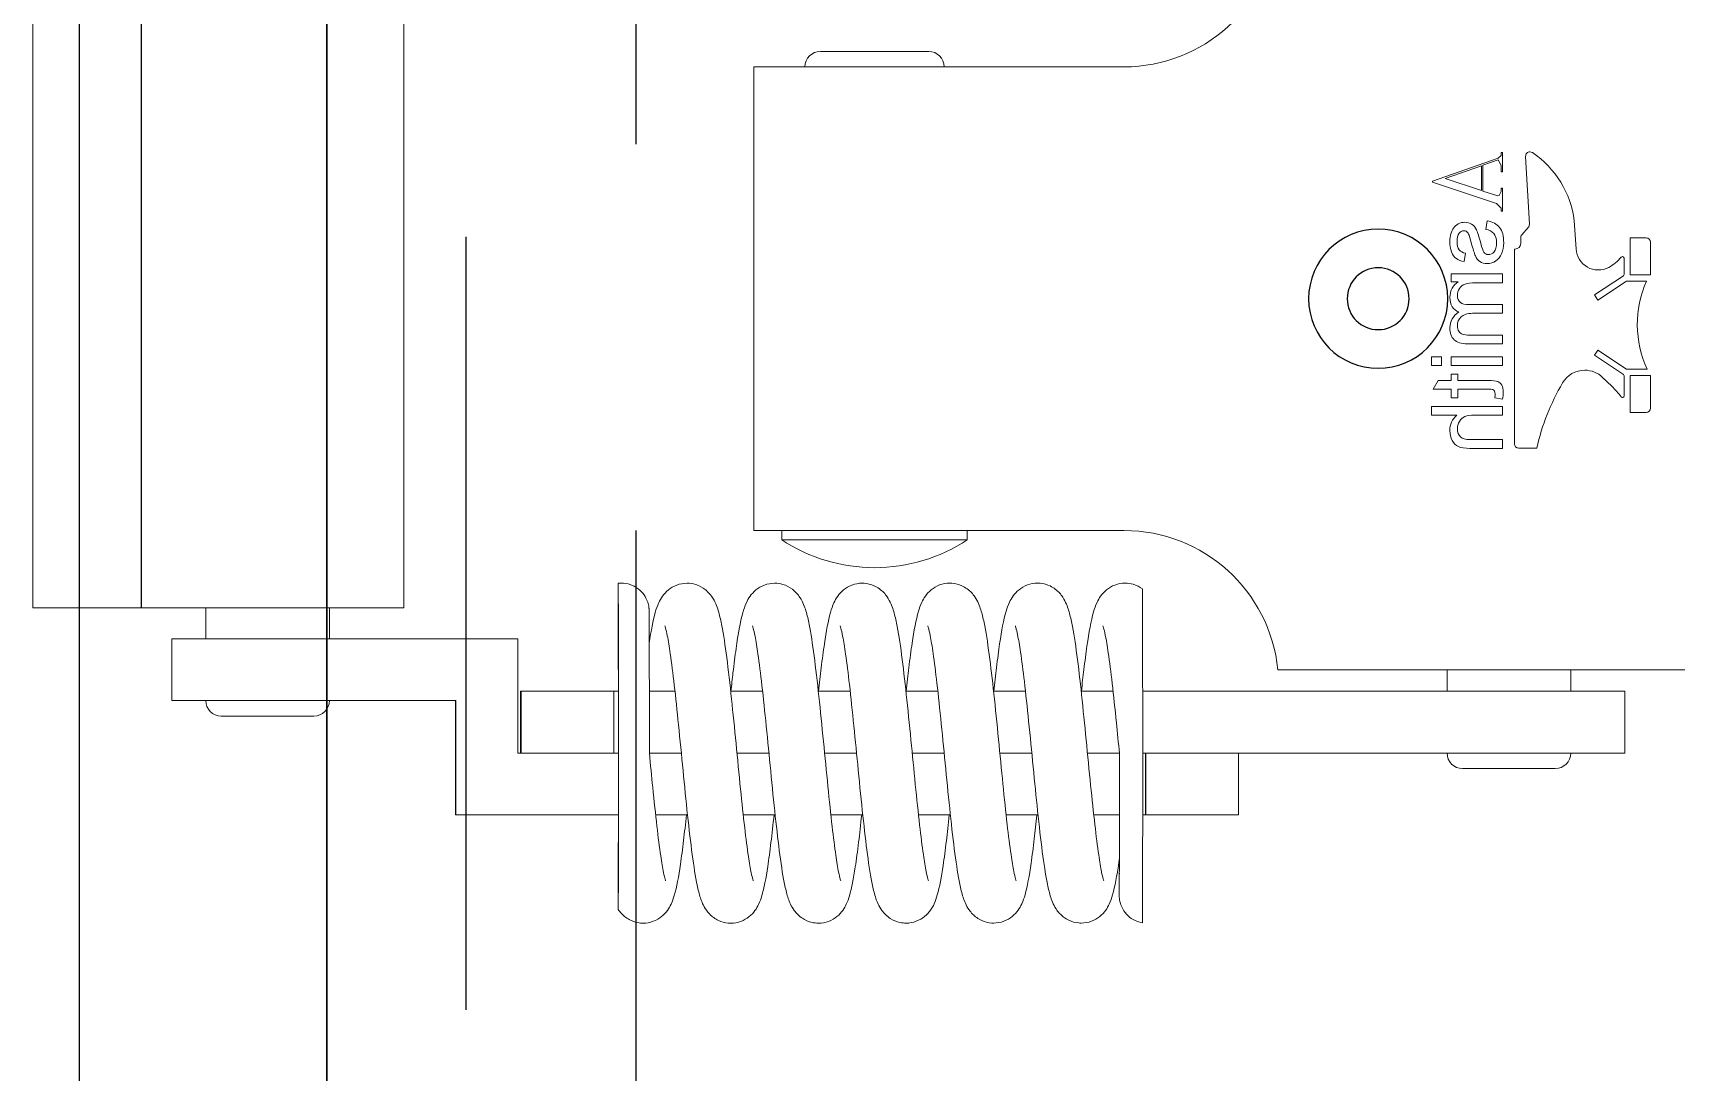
# Model space of a CAD drawing. Extents: x -3080 to 28500, y -1326 to 31609.
# Drawn here: x 2522.59 to 2527.9, y 26454.78 to 26458.15 of the extents above; entities that cross this region are included whole.
import ezdxf

# ---------------------------------------------------------------- set-up
doc = ezdxf.new("R2010")
doc.units = 0
doc.header["$LTSCALE"] = 100
doc.linetypes.add('188K-SM-07-F10-MECH-CR PIPE-Y2257103$0$AP8P1-SM-08-F50-001-A(G)-CDS - 複製$0$HIDDEN', pattern=[0.375, 0.25, -0.125])
for name, color, linetype in [('0-xref', 8, 'Continuous'), ('188K-SM-07-F10-MECH-CR PIPE-Y2257103$0$AP6B-SM-08-FNN-340-A(13)_Ver1$0$18P2-SM-08-FNN-320-A(5)-20190426-JEN$0$18P2-SM-08-FNN-320-A(5)-20190318-JEN$0$SM-08-FNN-300-A(5)-JEN$0$15P6-SM-08-FNN-320-A(10)-UIS-TCM$0$15P6-SM-08-FNN-00-(@10)170308-MIC$0$0-CDS', 140, 'Continuous'), ('188K-SM-07-F10-MECH-CR PIPE-Y2257103$0$AP8P1-SM-08-F50-001-A(G)-CDS - 複製$0$1', 7, 'Continuous'), ('188K-SM-07-F10-MECH-CR PIPE-Y2257103$0$AP8P1-SM-08-F50-001-A(G)-CDS - 複製$0$O-ring', 3, '188K-SM-07-F10-MECH-CR PIPE-Y2257103$0$AP8P1-SM-08-F50-001-A(G)-CDS - 複製$0$HIDDEN'), ('188K-SM-07-F10-MECH-CR PIPE-Y2257103$0$AP8P1-SM-08-F50-001-A(G)-CDS - 複製$0$虛線', 4, '188K-SM-07-F10-MECH-CR PIPE-Y2257103$0$AP8P1-SM-08-F50-001-A(G)-CDS - 複製$0$HIDDEN')]:
    doc.layers.add(name, color=color, linetype=linetype)

# ---------------------------------------------------------------- blocks, each defined once
blk = doc.blocks.new('188K-SM-07-F10-MECH-CR PIPE-Y2257103$0$AP8P1-SM-08-F50-001-A(G)-CDS - 複製$0$A$C3bb95756')
at = {"color": 0, "linetype": 'Continuous', "lineweight": 0}
for p, q in [((-12, 25.315), (-12, -3.245)), ((-3.677, 8.15), (-3.677, 8.661)), ((-3.537, 8.801), (-2.48, 8.801)), ((-2.48, 8.801), (-2.48, 8.15)), ((-2.28, 8.696), (-2.28, 8.029)), ((0.57, 8.029), (0.57, 8.675)), ((0.77, 8.801), (0.77, 8.15)), ((1.827, 8.801), (0.77, 8.801)), ((1.967, 8.15), (1.967, 8.661)), ((-14.7, 4.981), (-14.7, 7.976)), ((-14.7, 7.976), (-12.7, 7.976)), ((-12.7, 4.981), (-12.7, 7.976)), ((-2.48, 8.15), (-3.677, 8.15)), ((-2.28, 8.029), (-1.665, 7.103)), ((-0.045, 7.103), (0.57, 8.029)), ((0.77, 8.15), (1.967, 8.15)), ((-2.494, 7.95), (-3.149, 7.95)), ((-2.831, 7.553), (-2.544, 7.254)), ((-1.831, 6.993), (-2.452, 7.927)), ((0.742, 7.927), (0.122, 6.993)), ((1.314, 7.95), (0.784, 7.95)), ((-1.665, 7.103), (-1.831, 6.993)), ((0.122, 6.993), (-0.045, 7.103)), ((2.526, 6.34), (1.605, 6.398)), ((-12, 6.226), (-12.7, 6.226)), ((-15.2, 3.653), (-15.2, 5.726)), ((-14.7, -4.516), (-14.7, 4.981)), ((-12.7, -7.616), (-12.7, 4.981)), ((-4.835, 5.128), (-4.835, 4.543)), ((2.066, 4.642), (2.307, 4.853)), ((2.407, 4.888), (4.605, 4.768)), ((-4.695, 4.403), (1.585, 4.403)), ((1.605, 4.423), (1.605, 4.428)), ((1.785, 4.608), (1.974, 4.608)), ((-4.841, 4.022), (-4.559, 4.022)), ((-4.841, 2.966), (-4.841, 4.022)), ((-4.559, 4.022), (-4.559, 2.966)), ((-3.766, 3.11), (-3.766, 4.022)), ((-3.766, 4.022), (-3.484, 4.022)), ((-3.484, 4.022), (-3.484, 1.722)), ((-3.208, 3.769), (-3.248, 4.018)), ((-2.161, 2.355), (-2.161, 4.022)), ((-2.161, 4.022), (-1.878, 4.022)), ((-1.878, 4.022), (-1.878, 2.355)), ((-1.458, 4.022), (-1.177, 4.022)), ((-1.458, 2.878), (-1.458, 4.022)), ((-1.177, 4.022), (-1.177, 2.972)), ((-0.472, 4.022), (-0.19, 4.022)), ((-0.472, 3.054), (-0.472, 4.022)), ((-0.19, 4.022), (-0.19, 2.939)), ((0.518, 3.157), (0.518, 4.022)), ((0.518, 4.022), (0.8, 4.022)), ((0.8, 4.022), (0.8, 2.355)), ((2.833, 4.022), (3.572, 4.022)), ((2.833, 3.973), (2.833, 4.022)), ((2.929, 3.973), (2.833, 3.973)), ((3.078, 3.826), (2.929, 3.973)), ((3.766, 1.755), (3.078, 3.826)), ((3.343, 3.909), (3.326, 3.868)), ((3.326, 3.868), (3.484, 3.388)), ((3.473, 3.973), (3.343, 3.909)), ((3.572, 3.973), (3.473, 3.973)), ((3.572, 4.022), (3.572, 3.973)), ((4.544, 3.88), (3.802, 1.755)), ((4.101, 4.022), (4.734, 4.022)), ((4.101, 3.973), (4.101, 4.022)), ((4.305, 3.973), (4.101, 3.973)), ((4.492, 3.88), (4.305, 3.973)), ((4.32, 3.388), (4.492, 3.88)), ((4.637, 3.973), (4.544, 3.88)), ((4.734, 3.973), (4.637, 3.973)), ((4.734, 4.022), (4.734, 3.973)), ((-15.2, 2.726), (-15.2, 3.653)), ((-2.924, 2.575), (-2.924, 3.549)), ((-2.643, 3.534), (-2.643, 2.575)), ((2.52, 3.524), (2.24, 3.48)), ((3.484, 3.388), (4.32, 3.388)), ((3.499, 3.339), (3.893, 2.162)), ((4.302, 3.339), (3.499, 3.339)), ((3.893, 2.162), (4.302, 3.339)), ((1.199, 2.785), (1.475, 2.823)), ((-12, 2.226), (-12.7, 2.226)), ((-3.766, 1.722), (-3.766, 2.547)), ((-3.208, 2.575), (-2.924, 2.575)), ((-3.208, 2.355), (-3.208, 2.575)), ((-2.924, 2.355), (-3.208, 2.355)), ((-2.924, 1.773), (-2.924, 2.355)), ((-2.643, 2.575), (-2.436, 2.575)), ((-2.643, 2.355), (-2.643, 1.943)), ((-2.436, 2.355), (-2.643, 2.355)), ((-2.436, 2.575), (-2.436, 2.355)), ((-1.878, 2.355), (-2.161, 2.355)), ((0.548, 2.355), (0.548, 2.589)), ((0.8, 2.355), (0.548, 2.355)), ((-3.484, 1.722), (-3.766, 1.722)), ((-2.643, 1.943), (-2.924, 1.773)), ((-2.161, 1.722), (-2.161, 2.046)), ((-2.161, 2.046), (-1.878, 2.046)), ((-1.878, 1.722), (-2.161, 1.722)), ((-1.878, 2.046), (-1.878, 1.722)), ((3.802, 1.755), (3.766, 1.755)), ((-16.7, -7.516), (-16.7, -4.516)), ((-16.7, -4.516), (-14.7, -4.516)), ((-14.7, -7.516), (-14.7, -4.516)), ((-16.7, -7.519), (-16.7, -7.516)), ((-16.7, -7.516), (-14.7, -7.516)), ((-16.7, -7.616), (-16.7, -7.519)), ((-16.7, -7.519), (-14.7, -7.519)), ((-14.7, -7.519), (-14.7, -7.516)), ((-14.7, -7.615), (-14.7, -7.519)), ((-16.7, -9.197), (-16.7, -8.367)), ((-14.7, -9.4), (-14.7, -8.366)), ((-7.5, -8.22), (-7.5, -20.185)), ((7.5, -20.185), (7.5, -8.22)), ((-12.7, -9.602), (-12.7, -8.571)), ((-16.7, -12.03), (-16.7, -10.999)), ((-14.7, -12.233), (-14.7, -11.2)), ((-12.7, -12.436), (-12.7, -11.405)), ((-7.8, -14.163), (-7.8, -13.285)), ((-7.5, -13.285), (-7.8, -13.285)), ((-16.7, -14.863), (-16.7, -13.832)), ((-14.7, -15.066), (-14.7, -14.033)), ((-12.7, -15.269), (-12.7, -14.238)), ((-7.8, -18.406), (-7.8, -14.163)), ((8, -14.535), (8, -15.047)), ((8, -15.047), (8, -18.035)), ((-16.7, -17.697), (-16.7, -16.665)), ((-14.7, -17.9), (-14.7, -16.866)), ((-12.7, -18.102), (-12.7, -17.071)), ((-7.8, -19.285), (-7.8, -18.406)), ((-16.7, -20.53), (-16.7, -19.498)), ((-7.5, -19.285), (-7.8, -19.285)), ((-14.7, -20.733), (-14.7, -19.7)), ((-12.7, -20.936), (-12.7, -19.904)), ((7.5, -20.185), (-7.5, -20.185)), ((-16.7, -23.363), (-16.7, -22.332)), ((-14.7, -23.566), (-14.7, -22.533)), ((-12.7, -23.567), (-12.7, -22.738)), ((-16.7, -26.368), (-16.7, -24.569)), ((-14.7, -24.716), (-14.7, -24.568)), ((-14.7, -24.716), (-12.7, -24.716)), ((-14.7, -27.716), (-14.7, -24.716)), ((-12.7, -24.716), (-12.7, -24.569)), ((-12.7, -27.716), (-12.7, -24.716)), ((-9.942, -24.579), (-11.491, -24.578)), ((-16.7, -27.519), (-16.7, -26.368)), ((-14.7, -27.716), (-12.7, -27.716)), ((-14.7, -27.719), (-14.7, -27.716)), ((-14.7, -27.733), (-12.7, -27.733)), ((-13.3, -27.82), (-14.4, -27.82)), ((-12.7, -27.733), (-12.7, -27.716)), ((-16.7, -29.819), (-16.7, -29.83)), ((-13.3, -29.82), (-14.4, -29.82)), ((-14.4, -29.83), (-13.3, -29.831)), ((-13, -36.421), (-13, -30.12)), ((-11, -36.421), (-11, -30.12)), ((-10, -31.5), (-10, -36)), ((-10, -31.5), (10, -31.5)), ((-10, -33.912), (-11, -33.912)), ((-13.5, -37.231), (-13.5, -34.412)), ((-10, -36), (-10, -40)), ((-13, -39.012), (-13, -36.421)), ((-11, -39.012), (-11, -36.421)), ((-13.5, -37.412), (-13.5, -37.231)), ((-10, -37.912), (-11, -37.912)), ((-13, -39.012), (-11, -39.012)), ((-10, -40), (-10, -43.5)), ((-10, -43.5), (10, -43.5))]:
    blk.add_line(p, q, dxfattribs=at)
blk.add_line((10, -40), (-10, -40))
at = {"color": 251}
blk.add_line((10, -42), (-10, -42), dxfattribs=at)
blk.add_circle((0, 0), 2.25, dxfattribs=at)
at = {"color": 0, "linetype": 'Continuous', "lineweight": 0}
for centre, radius, start, end in [((-3.537, 8.661), 0.14, 90, 180), ((-0.831, 11.844), 3.465, 245.2869, 293.8544), ((1.827, 8.661), 0.14, 0, 90), ((-3.149, 7.9), 0.05, 90, 233.2937), ((-4.864, 5.599), 2.82, 43.8682, 53.2937), ((-2.494, 7.9), 0.05, 33.5931, 90), ((0.784, 7.9), 0.05, 90, 146.4069), ((1.65, 7.117), 0.72, 151.9552, 266.3989), ((2.207, 6.82), 1.351, 129.6015, 151.9685), ((1.314, 7.9), 0.05, 0, 90), ((1.314, 7.9), 0.05, 309.6015, 0), ((-3.142, 6.679), 0.83, 0, 43.8682), ((-3.142, 6.679), 0.83, 300.4091, 0), ((-14.7, 5.726), 0.5, 90, 180), ((-6.464, 12.338), 7.392, 282.7299, 300.4091), ((2.143, 3.249), 3.114, 33.8964, 82.9372), ((2.399, 4.748), 0.14, 86.8976, 131.1543), ((4.612, 4.908), 0.14, 266.8976, 0), ((4.612, 4.908), 0.14, 0, 33.8163), ((-4.695, 4.543), 0.14, 180, 270), ((1.585, 4.423), 0.02, 270, 0), ((1.785, 4.428), 0.18, 90, 180), ((1.974, 4.748), 0.14, 270, 311.1543), ((-14.7, 2.726), 0.5, 180, 270), ((-12.5, -8.22), 5, 0, 84.2608), ((12.5, -8.22), 5, 95.7392, 180), ((-3.25, -16.285), 5.45, 146.6015, 180), ((7.5, -14.535), 0.5, 0, 90), ((-3.25, -16.285), 5.45, 180, 213.3985), ((7.5, -18.035), 0.5, 270, 0), ((-13, -34.412), 0.5, 90, 180), ((-13, -37.412), 0.5, 180, 270)]:
    blk.add_arc(centre, radius, start, end, dxfattribs=at)
for centre, major_axis, ratio, start_param, end_param in [((-14.7, -7.624), (-5.487, 0), 0.001745, 4.712389, 6.28348), ((-18.684, -7.478), (-0.003, -0.9), 0.866024, 0, 0.138748), ((-14.7, -24.574), (5.494, 0), 0.001745, 5.759587, 7.853982), ((-14.7, -24.574), (3.706, 0), 0.001745, 5.759587, 7.853982), ((-10.716, -24.478), (0.003, -0.9), 0.866024, 4.81301, 4.820239)]:
    blk.add_ellipse(centre, major_axis=major_axis, ratio=ratio, start_param=start_param, end_param=end_param, dxfattribs=at)
for points, knots in [([(-3.248, 4.018), (-3.169, 4.035), (-3.098, 4.044), (-2.933, 4.044), (-2.853, 4.027), (-2.796, 3.995)], [0, 0, 0, 0, 0.380952, 0.380952, 1, 1, 1, 1]), ([(-2.987, 3.76), (-3.009, 3.773), (-3.042, 3.78), (-3.115, 3.78), (-3.156, 3.776), (-3.208, 3.769)], [0, 0, 0, 0, 0.567568, 0.567568, 1, 1, 1, 1]), ([(-2.924, 3.549), (-2.924, 3.63), (-2.929, 3.682), (-2.948, 3.728), (-2.965, 3.746), (-2.987, 3.76)], [0, 0, 0, 0, 0.5, 0.5, 1, 1, 1, 1]), ([(1.204, 3.29), (1.158, 3.355), (1.136, 3.436), (1.136, 3.626), (1.164, 3.715), (1.219, 3.798)], [0, 0, 0, 0, 0.506897, 0.506897, 1, 1, 1, 1]), ([(1.52, 3.748), (1.457, 3.695), (1.427, 3.633), (1.427, 3.498), (1.454, 3.448), (1.509, 3.411)], [0, 0, 0, 0, 0.529126, 0.529126, 1, 1, 1, 1]), ([(1.456, 3.991), (1.56, 4.037), (1.677, 4.059), (2.024, 4.059), (2.189, 4.014), (2.416, 3.835), (2.488, 3.701), (2.52, 3.524)], [0, 0, 0, 0, 0.231665, 0.231665, 0.615832, 0.615832, 1, 1, 1, 1]), ([(2.11, 3.738), (2.038, 3.797), (1.938, 3.827), (1.68, 3.827), (1.583, 3.801), (1.52, 3.748)], [0, 0, 0, 0, 0.5, 0.5, 1, 1, 1, 1]), ([(-4.559, 2.966), (-4.559, 2.825), (-4.528, 2.722), (-4.406, 2.593), (-4.319, 2.561), (-4.123, 2.561), (-4.044, 2.583), (-3.971, 2.626)], [0, 0, 0, 0, 0.36383, 0.36383, 0.72766, 0.72766, 1, 1, 1, 1]), ([(-1.05, 2.608), (-1.001, 2.577), (-0.945, 2.562), (-0.763, 2.562), (-0.666, 2.601), (-0.511, 2.757), (-0.472, 2.882), (-0.472, 3.054)], [0, 0, 0, 0, 0.217582, 0.217582, 0.608791, 0.608791, 1, 1, 1, 1]), ([(-0.121, 2.657), (-0.075, 2.594), (0.001, 2.562), (0.184, 2.562), (0.258, 2.583), (0.393, 2.667), (0.442, 2.728), (0.503, 2.89), (0.518, 3.006), (0.518, 3.157)], [0, 0, 0, 0, 0.304598, 0.304598, 0.536398, 0.536398, 0.768199, 0.768199, 1, 1, 1, 1]), ([(2.103, 2.351), (2.027, 2.329), (1.946, 2.318), (1.729, 2.318), (1.614, 2.337), (1.416, 2.411), (1.343, 2.463), (1.249, 2.591), (1.217, 2.677), (1.199, 2.785)], [0, 0, 0, 0, 0.18107, 0.18107, 0.454047, 0.454047, 0.727023, 0.727023, 1, 1, 1, 1]), ([(1.475, 2.823), (1.488, 2.737), (1.524, 2.67), (1.644, 2.574), (1.729, 2.55), (1.969, 2.55), (2.061, 2.571), (2.117, 2.614)], [0, 0, 0, 0, 0.314607, 0.314607, 0.629213, 0.629213, 1, 1, 1, 1]), ([(2.117, 2.614), (2.172, 2.657), (2.2, 2.707), (2.2, 2.801), (2.189, 2.834), (2.166, 2.863)], [0, 0, 0, 0, 0.615385, 0.615385, 1, 1, 1, 1]), ([(2.229, 3.179), (2.309, 3.141), (2.37, 3.089), (2.452, 2.954), (2.473, 2.879), (2.473, 2.724), (2.456, 2.655), (2.422, 2.591)], [0, 0, 0, 0, 0.34349, 0.34349, 0.686981, 0.686981, 1, 1, 1, 1]), ([(-3.766, 2.547), (-3.898, 2.394), (-4.064, 2.318), (-4.389, 2.318), (-4.496, 2.342), (-4.678, 2.439), (-4.743, 2.507), (-4.782, 2.592)], [0, 0, 0, 0, 0.449488, 0.449488, 0.724744, 0.724744, 1, 1, 1, 1]), ([(-0.428, 2.61), (-0.56, 2.415), (-0.732, 2.318), (-1.108, 2.318), (-1.235, 2.364), (-1.325, 2.455)], [0, 0, 0, 0, 0.560976, 0.560976, 1, 1, 1, 1]), ([(0.339, 2.392), (0.252, 2.343), (0.153, 2.318), (-0.081, 2.318), (-0.182, 2.343), (-0.262, 2.394)], [0, 0, 0, 0, 0.473389, 0.473389, 1, 1, 1, 1]), ([(-18.686, -8.378), (-18.937, -8.378), (-19.117, -8.377), (-19.256, -8.376), (-19.281, -8.375), (-19.31, -8.375), (-19.316, -8.375), (-19.328, -8.374), (-19.333, -8.374), (-19.348, -8.373), (-19.354, -8.373), (-19.37, -8.372), (-19.378, -8.371), (-19.396, -8.369), (-19.406, -8.368), (-19.439, -8.364), (-19.464, -8.36), (-19.514, -8.349), (-19.54, -8.342), (-19.626, -8.316), (-19.684, -8.291), (-19.818, -8.216), (-19.891, -8.159), (-20.019, -8.025), (-20.074, -7.944), (-20.149, -7.784), (-20.174, -7.705), (-20.187, -7.624)], [0, 0, 0, 0, 1.499588, 1.499588, 2.038546, 2.038546, 2.158772, 2.158772, 2.249064, 2.249064, 2.301373, 2.301373, 2.338711, 2.338711, 2.376089, 2.376089, 2.45114, 2.45114, 2.532618, 2.532618, 2.721813, 2.721813, 2.992629, 2.992629, 3.279118, 3.279118, 3.52312, 3.52312, 3.52312, 3.52312]), ([(-12.905, -7.615), (-13.193, -7.615), (-13.486, -7.615), (-14.085, -7.615), (-14.393, -7.615), (-14.7, -7.615)], [0.01968919, 0.01968919, 0.01968919, 0.01968919, 0.020593023, 0.020593023, 0.021496855, 0.021496855, 0.021496855, 0.021496855]), ([(-9.384, -7.624), (-9.384, -7.624), (-9.395, -7.623), (-9.439, -7.623), (-9.474, -7.622), (-9.565, -7.622), (-9.621, -7.621), (-9.753, -7.621), (-9.83, -7.62), (-10.003, -7.62), (-10.1, -7.619), (-10.414, -7.619), (-10.658, -7.618), (-11.075, -7.617), (-11.223, -7.617), (-11.529, -7.617), (-11.847, -7.616), (-12.188, -7.616), (-12.54, -7.616), (-12.722, -7.615), (-12.905, -7.615)], [0.013364794, 0.013364794, 0.013364794, 0.013364794, 0.013919678, 0.013919678, 0.014496629, 0.014496629, 0.01507358, 0.01507358, 0.015650532, 0.015650532, 0.016227483, 0.016227483, 0.017381385, 0.017381385, 0.017958336, 0.017958336, 0.018535288, 0.019112239, 0.019112239, 0.01968919, 0.01968919, 0.01968919, 0.01968919]), ([(-9.384, -7.624), (-9.321, -7.71), (-9.269, -7.813), (-9.214, -8.006), (-9.202, -8.094), (-9.202, -8.181)], [0, 0, 0, 0, 0.3885059, 0.3885059, 0.6794923, 0.6794923, 0.6794923, 0.6794923]), ([(-20.197, -9.6), (-20.197, -9.488), (-20.176, -9.374), (-20.1, -9.17), (-20.044, -9.077), (-19.92, -8.924), (-19.85, -8.863), (-19.713, -8.763), (-19.645, -8.726), (-19.479, -8.649), (-19.385, -8.617), (-19.009, -8.508), (-18.673, -8.45), (-18.206, -8.382), (-18.16, -8.376), (-18.113, -8.369)], [0, 0, 0, 0, 0.373611, 0.373611, 0.744013, 0.744013, 1.117897, 1.117897, 1.530111, 1.530111, 2.19809, 2.19809, 4.056135, 4.056135, 4.253363, 4.253363, 4.253363, 4.253363]), ([(-14.7, -8.366), (-15.197, -8.366), (-15.7, -8.367), (-16.633, -8.367), (-17.076, -8.368), (-17.855, -8.369), (-18.202, -8.369), (-18.757, -8.371), (-18.972, -8.371), (-19.174, -8.373), (-19.223, -8.373), (-19.259, -8.373), (-19.266, -8.374), (-19.266, -8.374)], [0, 0, 0, 0, 1.490723, 1.490723, 2.954466, 2.954466, 4.418761, 4.418761, 5.881415, 5.881415, 6.599381, 6.599381, 6.872192, 6.872192, 6.872192, 6.872192]), ([(-10.578, -8.899), (-10.578, -8.899), (-10.579, -8.899), (-10.586, -8.896), (-10.609, -8.888), (-10.699, -8.863), (-10.782, -8.844), (-11.035, -8.793), (-11.232, -8.759), (-11.741, -8.685), (-12.08, -8.642), (-12.839, -8.555), (-13.273, -8.509), (-14.039, -8.431), (-14.37, -8.399), (-14.7, -8.366)], [1.511083, 1.511083, 1.511083, 1.511083, 1.580855, 1.580855, 2.018072, 2.018072, 2.707298, 2.707298, 3.738255, 3.738255, 5.030075, 5.030075, 6.411619, 6.411619, 7.406146, 7.406146, 7.406146, 7.406146]), ([(-9.202, -8.181), (-9.202, -8.294), (-9.223, -8.408), (-9.299, -8.613), (-9.355, -8.706), (-9.48, -8.86), (-9.55, -8.922), (-9.688, -9.022), (-9.757, -9.06), (-9.928, -9.141), (-10.027, -9.174), (-10.424, -9.289), (-10.783, -9.352), (-11.47, -9.451), (-11.727, -9.484), (-12.222, -9.543), (-12.456, -9.57), (-12.7, -9.596)], [0, 0, 0, 0, 0.376608, 0.376608, 0.749991, 0.749991, 1.128071, 1.128071, 1.550414, 1.550414, 2.251056, 2.251056, 4.189301, 4.189301, 5.185762, 5.185762, 5.985783, 5.985783, 5.985783, 5.985783]), ([(-18.83, -8.876), (-18.83, -8.876), (-18.83, -8.876), (-18.824, -8.878), (-18.802, -8.886), (-18.717, -8.909), (-18.638, -8.927), (-18.397, -8.975), (-18.209, -9.006), (-17.712, -9.078), (-17.378, -9.12), (-16.622, -9.206), (-16.187, -9.252), (-15.264, -9.345), (-14.763, -9.393), (-13.774, -9.491), (-13.276, -9.541), (-12.349, -9.64), (-11.91, -9.691), (-11.123, -9.795), (-10.776, -9.849), (-10.342, -9.939), (-10.207, -9.971), (-9.943, -10.053), (-9.813, -10.097), (-9.611, -10.23), (-9.563, -10.265), (-9.434, -10.384), (-9.35, -10.488), (-9.246, -10.706), (-9.215, -10.815), (-9.202, -10.956), (-9.2, -10.986), (-9.2, -11.016)], [1.533598, 1.533598, 1.533598, 1.533598, 1.586242, 1.586242, 2.014468, 2.014468, 2.67379, 2.67379, 3.679351, 3.679351, 4.977235, 4.977235, 6.367544, 6.367544, 7.84766, 7.84766, 9.355434, 9.355434, 10.875997, 10.875997, 12.479385, 12.479385, 13.341793, 13.341793, 14.259327, 14.259327, 14.521577, 14.521577, 14.985448, 14.985448, 15.354774, 15.354774, 15.454382, 15.454382, 15.454382, 15.454382]), ([(-10.58, -11.732), (-10.58, -11.732), (-10.58, -11.732), (-10.585, -11.731), (-10.607, -11.723), (-10.692, -11.699), (-10.772, -11.679), (-11.019, -11.629), (-11.21, -11.596), (-11.706, -11.523), (-12.032, -11.481), (-12.778, -11.395), (-13.215, -11.348), (-14.144, -11.254), (-14.65, -11.205), (-15.63, -11.108), (-16.117, -11.06), (-17.047, -10.962), (-17.498, -10.911), (-18.274, -10.81), (-18.609, -10.759), (-19.042, -10.674), (-19.181, -10.642), (-19.45, -10.562), (-19.582, -10.519), (-19.786, -10.385), (-19.834, -10.35), (-19.965, -10.23), (-20.048, -10.126), (-20.152, -9.907), (-20.183, -9.796), (-20.196, -9.656), (-20.197, -9.628), (-20.197, -9.6)], [1.513204, 1.513204, 1.513204, 1.513204, 1.563365, 1.563365, 2.00078, 2.00078, 2.688148, 2.688148, 3.709298, 3.709298, 4.964835, 4.964835, 6.365321, 6.365321, 7.855035, 7.855035, 9.329144, 9.329144, 10.888551, 10.888551, 12.437623, 12.437623, 13.322768, 13.322768, 14.240911, 14.240911, 14.503914, 14.503914, 14.969857, 14.969857, 15.343855, 15.343855, 15.437153, 15.437153, 15.437153, 15.437153]), ([(-20.196, -12.432), (-20.196, -12.32), (-20.175, -12.206), (-20.099, -12.002), (-20.043, -11.909), (-19.918, -11.755), (-19.848, -11.694), (-19.71, -11.594), (-19.642, -11.557), (-19.474, -11.479), (-19.379, -11.448), (-19.003, -11.34), (-18.673, -11.283), (-18.021, -11.188), (-17.756, -11.154), (-17.23, -11.091), (-16.97, -11.063), (-16.7, -11.034)], [0, 0, 0, 0, 0.374198, 0.374198, 0.745133, 0.745133, 1.119608, 1.119608, 1.532081, 1.532081, 2.19973, 2.19973, 4.033518, 4.033518, 5.083847, 5.083847, 5.970218, 5.970218, 5.970218, 5.970218]), ([(-9.2, -11.016), (-9.2, -11.128), (-9.221, -11.241), (-9.297, -11.445), (-9.352, -11.538), (-9.476, -11.691), (-9.545, -11.753), (-9.682, -11.853), (-9.75, -11.89), (-9.916, -11.969), (-10.011, -12.001), (-10.391, -12.115), (-10.728, -12.176), (-11.393, -12.274), (-11.653, -12.308), (-12.174, -12.371), (-12.431, -12.401), (-12.7, -12.43)], [0, 0, 0, 0, 0.372119, 0.372119, 0.741224, 0.741224, 1.113782, 1.113782, 1.525031, 1.525031, 2.193958, 2.193958, 4.075136, 4.075136, 5.099587, 5.099587, 5.981969, 5.981969, 5.981969, 5.981969]), ([(-18.826, -11.711), (-18.826, -11.711), (-18.826, -11.711), (-18.821, -11.713), (-18.798, -11.72), (-18.71, -11.744), (-18.626, -11.763), (-18.379, -11.811), (-18.193, -11.842), (-17.7, -11.913), (-17.367, -11.955), (-16.602, -12.042), (-16.155, -12.089), (-15.229, -12.182), (-14.738, -12.229), (-13.752, -12.326), (-13.246, -12.377), (-12.321, -12.476), (-11.89, -12.527), (-11.108, -12.63), (-10.759, -12.685), (-10.324, -12.776), (-10.19, -12.809), (-9.928, -12.892), (-9.798, -12.938), (-9.598, -13.074), (-9.552, -13.11), (-9.423, -13.231), (-9.341, -13.337), (-9.241, -13.559), (-9.211, -13.67), (-9.201, -13.805), (-9.201, -13.828), (-9.201, -13.851)], [1.539278, 1.539278, 1.539278, 1.539278, 1.592124, 1.592124, 2.037733, 2.037733, 2.722398, 2.722398, 3.700227, 3.700227, 4.994595, 4.994595, 6.417282, 6.417282, 7.867415, 7.867415, 9.397349, 9.397349, 10.901158, 10.901158, 12.514134, 12.514134, 13.381823, 13.381823, 14.291284, 14.291284, 14.551677, 14.551677, 15.019191, 15.019191, 15.3949, 15.3949, 15.470461, 15.470461, 15.470461, 15.470461]), ([(-10.583, -14.565), (-10.583, -14.565), (-10.583, -14.565), (-10.59, -14.562), (-10.614, -14.554), (-10.705, -14.528), (-10.791, -14.508), (-11.049, -14.456), (-11.248, -14.423), (-11.754, -14.35), (-12.08, -14.309), (-12.839, -14.221), (-13.29, -14.174), (-14.225, -14.079), (-14.72, -14.031), (-15.7, -13.935), (-16.196, -13.886), (-17.123, -13.787), (-17.562, -13.737), (-18.328, -13.635), (-18.661, -13.584), (-19.091, -13.497), (-19.229, -13.464), (-19.49, -13.38), (-19.618, -13.334), (-19.814, -13.197), (-19.86, -13.16), (-19.984, -13.038), (-20.061, -12.935), (-20.158, -12.718), (-20.187, -12.606), (-20.196, -12.474), (-20.196, -12.453), (-20.196, -12.432)], [1.523646, 1.523646, 1.523646, 1.523646, 1.589424, 1.589424, 2.043558, 2.043558, 2.752398, 2.752398, 3.780487, 3.780487, 5.026515, 5.026515, 6.461276, 6.461276, 7.919806, 7.919806, 9.4262, 9.4262, 10.967435, 10.967435, 12.533439, 12.533439, 13.430816, 13.430816, 14.306955, 14.306955, 14.560543, 14.560543, 15.008737, 15.008737, 15.382718, 15.382718, 15.451623, 15.451623, 15.451623, 15.451623]), ([(-20.198, -15.265), (-20.198, -15.153), (-20.177, -15.039), (-20.1, -14.835), (-20.045, -14.742), (-19.919, -14.588), (-19.849, -14.526), (-19.71, -14.427), (-19.642, -14.39), (-19.476, -14.313), (-19.383, -14.283), (-19.025, -14.18), (-18.717, -14.125), (-18.095, -14.032), (-17.829, -13.997), (-17.28, -13.93), (-16.996, -13.899), (-16.7, -13.867)], [0, 0, 0, 0, 0.372484, 0.372484, 0.7418, 0.7418, 1.114344, 1.114344, 1.521911, 1.521911, 2.173519, 2.173519, 3.921002, 3.921002, 4.992838, 4.992838, 5.964498, 5.964498, 5.964498, 5.964498]), ([(-9.201, -13.851), (-9.201, -13.963), (-9.222, -14.077), (-9.298, -14.282), (-9.354, -14.376), (-9.481, -14.53), (-9.552, -14.593), (-9.689, -14.691), (-9.756, -14.727), (-9.921, -14.804), (-10.014, -14.836), (-10.391, -14.947), (-10.724, -15.008), (-11.384, -15.106), (-11.65, -15.141), (-12.175, -15.205), (-12.432, -15.234), (-12.7, -15.263)], [0, 0, 0, 0, 0.374504, 0.374504, 0.745855, 0.745855, 1.121633, 1.121633, 1.525253, 1.525253, 2.180835, 2.180835, 4.043615, 4.043615, 5.089198, 5.089198, 5.967589, 5.967589, 5.967589, 5.967589]), ([(-18.825, -14.544), (-18.825, -14.544), (-18.825, -14.544), (-18.821, -14.545), (-18.799, -14.553), (-18.712, -14.577), (-18.631, -14.596), (-18.384, -14.644), (-18.195, -14.675), (-17.705, -14.746), (-17.38, -14.786), (-16.623, -14.873), (-16.173, -14.92), (-15.245, -15.013), (-14.756, -15.061), (-13.773, -15.157), (-13.267, -15.208), (-12.338, -15.308), (-11.903, -15.358), (-11.123, -15.462), (-10.775, -15.516), (-10.335, -15.606), (-10.198, -15.64), (-9.931, -15.724), (-9.8, -15.77), (-9.599, -15.907), (-9.552, -15.943), (-9.423, -16.066), (-9.34, -16.174), (-9.24, -16.399), (-9.211, -16.512), (-9.203, -16.645), (-9.202, -16.664), (-9.202, -16.684)], [1.535992, 1.535992, 1.535992, 1.535992, 1.583229, 1.583229, 2.028844, 2.028844, 2.721134, 2.721134, 3.71093, 3.71093, 4.973549, 4.973549, 6.411692, 6.411692, 7.853979, 7.853979, 9.381851, 9.381851, 10.895906, 10.895906, 12.490464, 12.490464, 13.373692, 13.373692, 14.29144, 14.29144, 14.553578, 14.553578, 15.029619, 15.029619, 15.410029, 15.410029, 15.475437, 15.475437, 15.475437, 15.475437]), ([(-10.585, -17.397), (-10.585, -17.397), (-10.585, -17.397), (-10.593, -17.394), (-10.619, -17.385), (-10.716, -17.358), (-10.805, -17.338), (-11.071, -17.286), (-11.269, -17.254), (-11.782, -17.18), (-12.119, -17.138), (-12.894, -17.049), (-13.351, -17.001), (-14.286, -16.907), (-14.775, -16.859), (-15.757, -16.763), (-16.261, -16.712), (-17.178, -16.614), (-17.603, -16.565), (-18.367, -16.463), (-18.704, -16.411), (-19.13, -16.321), (-19.263, -16.287), (-19.516, -16.202), (-19.642, -16.155), (-19.876, -15.984), (-19.97, -15.894), (-20.104, -15.687), (-20.152, -15.578), (-20.19, -15.398), (-20.198, -15.332), (-20.198, -15.265)], [1.531757, 1.531757, 1.531757, 1.531757, 1.611438, 1.611438, 2.076031, 2.076031, 2.793507, 2.793507, 3.801756, 3.801756, 5.082782, 5.082782, 6.523209, 6.523209, 7.965717, 7.965717, 9.496794, 9.496794, 11.006481, 11.006481, 12.610723, 12.610723, 13.503703, 13.503703, 14.348865, 14.348865, 14.841472, 14.841472, 15.235769, 15.235769, 15.457121, 15.457121, 15.457121, 15.457121]), ([(-20.199, -18.098), (-20.199, -17.987), (-20.179, -17.874), (-20.103, -17.67), (-20.047, -17.577), (-19.922, -17.423), (-19.851, -17.361), (-19.716, -17.264), (-19.65, -17.228), (-19.494, -17.155), (-19.408, -17.125), (-19.059, -17.02), (-18.759, -16.965), (-18.14, -16.871), (-17.871, -16.835), (-17.307, -16.767), (-17.011, -16.734), (-16.7, -16.7)], [0, 0, 0, 0, 0.368925, 0.368925, 0.734902, 0.734902, 1.10372, 1.10372, 1.493666, 1.493666, 2.104571, 2.104571, 3.859639, 3.859639, 4.950179, 4.950179, 5.970231, 5.970231, 5.970231, 5.970231]), ([(-9.202, -16.684), (-9.202, -16.797), (-9.224, -16.912), (-9.301, -17.117), (-9.357, -17.211), (-9.484, -17.366), (-9.555, -17.428), (-9.696, -17.529), (-9.766, -17.566), (-9.942, -17.647), (-10.041, -17.679), (-10.422, -17.786), (-10.752, -17.846), (-11.398, -17.941), (-11.661, -17.976), (-12.182, -18.039), (-12.436, -18.068), (-12.7, -18.096)], [0, 0, 0, 0, 0.378329, 0.378329, 0.753283, 0.753283, 1.13319, 1.13319, 1.556453, 1.556453, 2.256316, 2.256316, 4.058465, 4.058465, 5.095859, 5.095859, 5.962433, 5.962433, 5.962433, 5.962433]), ([(-18.827, -17.376), (-18.827, -17.376), (-18.827, -17.376), (-18.824, -17.377), (-18.804, -17.385), (-18.722, -17.407), (-18.644, -17.426), (-18.404, -17.474), (-18.216, -17.505), (-17.732, -17.576), (-17.415, -17.615), (-16.675, -17.701), (-16.232, -17.747), (-15.304, -17.841), (-14.807, -17.889), (-13.826, -17.986), (-13.329, -18.035), (-12.392, -18.135), (-11.943, -18.187), (-11.16, -18.29), (-10.818, -18.342), (-10.375, -18.43), (-10.233, -18.463), (-9.957, -18.547), (-9.823, -18.592), (-9.616, -18.727), (-9.569, -18.763), (-9.479, -18.846), (-9.436, -18.891), (-9.331, -19.031), (-9.274, -19.139), (-9.216, -19.339), (-9.204, -19.428), (-9.204, -19.516)], [1.528034, 1.528034, 1.528034, 1.528034, 1.562572, 1.562572, 1.998053, 1.998053, 2.681055, 2.681055, 3.687784, 3.687784, 4.921962, 4.921962, 6.348866, 6.348866, 7.814748, 7.814748, 9.312524, 9.312524, 10.85983, 10.85983, 12.416797, 12.416797, 13.302039, 13.302039, 14.250945, 14.250945, 14.519852, 14.519852, 14.763097, 14.763097, 15.174027, 15.174027, 15.470673, 15.470673, 15.470673, 15.470673]), ([(-10.584, -20.23), (-10.584, -20.23), (-10.585, -20.23), (-10.593, -20.227), (-10.62, -20.218), (-10.719, -20.191), (-10.808, -20.171), (-11.073, -20.119), (-11.272, -20.087), (-11.789, -20.012), (-12.135, -19.969), (-12.916, -19.88), (-13.368, -19.832), (-14.301, -19.739), (-14.796, -19.691), (-15.78, -19.594), (-16.281, -19.544), (-17.194, -19.445), (-17.618, -19.396), (-18.383, -19.294), (-18.72, -19.241), (-19.14, -19.151), (-19.271, -19.118), (-19.52, -19.034), (-19.645, -18.987), (-19.876, -18.818), (-19.969, -18.73), (-20.102, -18.528), (-20.15, -18.42), (-20.191, -18.239), (-20.199, -18.168), (-20.199, -18.098)], [1.53514, 1.53514, 1.53514, 1.53514, 1.620673, 1.620673, 2.084894, 2.084894, 2.786969, 2.786969, 3.79718, 3.79718, 5.10581, 5.10581, 6.526007, 6.526007, 7.983351, 7.983351, 9.510262, 9.510262, 11.016785, 11.016785, 12.633502, 12.633502, 13.514884, 13.514884, 14.350542, 14.350542, 14.831779, 14.831779, 15.220517, 15.220517, 15.452363, 15.452363, 15.452363, 15.452363]), ([(-20.2, -20.933), (-20.2, -20.822), (-20.179, -20.71), (-20.104, -20.507), (-20.05, -20.415), (-19.927, -20.262), (-19.858, -20.201), (-19.723, -20.102), (-19.657, -20.066), (-19.499, -19.99), (-19.411, -19.96), (-19.059, -19.853), (-18.756, -19.797), (-18.133, -19.703), (-17.87, -19.669), (-17.311, -19.601), (-17.013, -19.567), (-16.7, -19.534)], [0, 0, 0, 0, 0.366707, 0.366707, 0.730576, 0.730576, 1.096283, 1.096283, 1.492647, 1.492647, 2.116577, 2.116577, 3.890747, 3.890747, 4.957082, 4.957082, 5.984767, 5.984767, 5.984767, 5.984767]), ([(-9.204, -19.516), (-9.204, -19.63), (-9.225, -19.745), (-9.302, -19.951), (-9.359, -20.044), (-9.485, -20.198), (-9.556, -20.26), (-9.696, -20.361), (-9.766, -20.399), (-9.943, -20.481), (-10.046, -20.514), (-10.463, -20.631), (-10.841, -20.695), (-11.556, -20.796), (-11.819, -20.829), (-12.291, -20.885), (-12.492, -20.907), (-12.7, -20.93)], [0, 0, 0, 0, 0.380171, 0.380171, 0.756878, 0.756878, 1.138961, 1.138961, 1.567766, 1.567766, 2.285961, 2.285961, 4.281072, 4.281072, 5.286449, 5.286449, 5.967512, 5.967512, 5.967512, 5.967512]), ([(-18.83, -20.209), (-18.83, -20.209), (-18.83, -20.209), (-18.828, -20.209), (-18.81, -20.216), (-18.734, -20.237), (-18.661, -20.255), (-18.432, -20.302), (-18.252, -20.333), (-17.777, -20.403), (-17.458, -20.444), (-16.729, -20.528), (-16.301, -20.573), (-15.384, -20.666), (-14.878, -20.716), (-13.896, -20.812), (-13.407, -20.861), (-12.467, -20.96), (-12.008, -21.012), (-11.215, -21.115), (-10.869, -21.168), (-10.422, -21.254), (-10.279, -21.286), (-9.995, -21.366), (-9.856, -21.409), (-9.642, -21.541), (-9.593, -21.576), (-9.499, -21.658), (-9.453, -21.704), (-9.343, -21.843), (-9.283, -21.95), (-9.218, -22.156), (-9.203, -22.253), (-9.203, -22.349)], [1.51776, 1.51776, 1.51776, 1.51776, 1.538408, 1.538408, 1.958029, 1.958029, 2.619792, 2.619792, 3.617127, 3.617127, 4.869655, 4.869655, 6.255784, 6.255784, 7.747987, 7.747987, 9.219842, 9.219842, 10.778598, 10.778598, 12.327074, 12.327074, 13.199074, 13.199074, 14.188408, 14.188408, 14.466207, 14.466207, 14.720178, 14.720178, 15.134799, 15.134799, 15.456159, 15.456159, 15.456159, 15.456159]), ([(-10.58, -23.065), (-10.58, -23.065), (-10.581, -23.065), (-10.59, -23.061), (-10.616, -23.053), (-10.711, -23.027), (-10.797, -23.007), (-11.057, -22.955), (-11.257, -22.922), (-11.776, -22.847), (-12.121, -22.804), (-12.894, -22.715), (-13.334, -22.669), (-14.265, -22.575), (-14.77, -22.526), (-15.756, -22.429), (-16.248, -22.38), (-17.164, -22.282), (-17.598, -22.232), (-18.367, -22.13), (-18.701, -22.077), (-19.122, -21.989), (-19.253, -21.956), (-19.504, -21.874), (-19.629, -21.829), (-19.821, -21.693), (-19.866, -21.657), (-19.986, -21.539), (-20.06, -21.442), (-20.157, -21.234), (-20.186, -21.126), (-20.199, -20.989), (-20.2, -20.961), (-20.2, -20.933)], [1.529039, 1.529039, 1.529039, 1.529039, 1.614015, 1.614015, 2.057765, 2.057765, 2.744064, 2.744064, 3.775719, 3.775719, 5.085798, 5.085798, 6.475469, 6.475469, 7.962822, 7.962822, 9.462762, 9.462762, 10.992447, 10.992447, 12.593456, 12.593456, 13.472119, 13.472119, 14.316676, 14.316676, 14.561499, 14.561499, 14.983722, 14.983722, 15.345152, 15.345152, 15.437439, 15.437439, 15.437439, 15.437439]), ([(-20.198, -23.767), (-20.198, -23.656), (-20.178, -23.543), (-20.102, -23.339), (-20.047, -23.246), (-19.923, -23.093), (-19.854, -23.032), (-19.718, -22.933), (-19.651, -22.896), (-19.488, -22.819), (-19.396, -22.788), (-19.029, -22.679), (-18.704, -22.621), (-18.059, -22.527), (-17.8, -22.493), (-17.265, -22.429), (-16.989, -22.398), (-16.7, -22.367)], [0, 0, 0, 0, 0.370883, 0.370883, 0.738722, 0.738722, 1.109482, 1.109482, 1.515968, 1.515968, 2.168042, 2.168042, 4.006445, 4.006445, 5.038757, 5.038757, 5.988492, 5.988492, 5.988492, 5.988492]), ([(-9.203, -22.349), (-9.203, -22.462), (-9.225, -22.577), (-9.302, -22.782), (-9.358, -22.876), (-9.484, -23.03), (-9.554, -23.091), (-9.693, -23.192), (-9.763, -23.23), (-9.938, -23.312), (-10.04, -23.345), (-10.416, -23.452), (-10.74, -23.511), (-11.137, -23.569)], [0, 0, 0, 0, 0.37954, 0.37954, 0.75568, 0.75568, 1.13716, 1.13716, 1.565764, 1.565764, 2.284392, 2.284392, 4.035539, 4.035539, 4.035539, 4.035539]), ([(-18.832, -23.042), (-18.832, -23.042), (-18.832, -23.042), (-18.828, -23.043), (-18.808, -23.05), (-18.728, -23.072), (-18.652, -23.091), (-18.417, -23.138), (-18.232, -23.169), (-17.745, -23.241), (-17.416, -23.282), (-16.673, -23.367), (-16.246, -23.412), (-15.446, -23.493), (-15.072, -23.53), (-14.7, -23.566)], [1.515616, 1.515616, 1.515616, 1.515616, 1.555536, 1.555536, 1.974849, 1.974849, 2.638048, 2.638048, 3.643707, 3.643707, 4.9265, 4.9265, 6.302778, 6.302778, 7.425128, 7.425128, 7.425128, 7.425128]), ([(-19.755, -24.573), (-19.799, -24.544), (-19.845, -24.508), (-19.971, -24.391), (-20.051, -24.289), (-20.153, -24.075), (-20.184, -23.965), (-20.197, -23.825), (-20.198, -23.796), (-20.198, -23.767)], [0, 0, 0, 0, 0.249374, 0.249374, 0.696626, 0.696626, 1.067336, 1.067336, 1.163247, 1.163247, 1.163247, 1.163247]), ([(-14.7, -23.566), (-14.202, -23.566), (-13.698, -23.567), (-12.764, -23.567), (-12.321, -23.567), (-11.54, -23.569), (-11.192, -23.569), (-10.635, -23.571), (-10.419, -23.571), (-10.21, -23.573), (-10.159, -23.573), (-10.106, -23.574), (-10.096, -23.574), (-10.068, -23.575), (-10.061, -23.575), (-10.045, -23.576), (-10.039, -23.576), (-10.026, -23.577), (-10.017, -23.578), (-9.998, -23.58), (-9.987, -23.581), (-9.954, -23.586), (-9.93, -23.59), (-9.877, -23.602), (-9.849, -23.61), (-9.757, -23.64), (-9.695, -23.668), (-9.559, -23.749), (-9.487, -23.809), (-9.363, -23.949), (-9.31, -24.032), (-9.235, -24.208), (-9.211, -24.303), (-9.201, -24.424), (-9.2, -24.449), (-9.2, -24.474)], [0, 0, 0, 0, 1.492759, 1.492759, 2.958602, 2.958602, 4.425831, 4.425831, 5.894642, 5.894642, 6.628429, 6.628429, 6.98089, 6.98089, 7.072876, 7.072876, 7.108764, 7.108764, 7.145958, 7.145958, 7.183118, 7.183118, 7.257612, 7.257612, 7.347172, 7.347172, 7.548051, 7.548051, 7.823343, 7.823343, 8.109931, 8.109931, 8.396709, 8.396709, 8.47302, 8.47302, 8.47302, 8.47302]), ([(-14.7, -24.565), (-15.048, -24.565), (-15.389, -24.565), (-16.06, -24.565), (-16.393, -24.565), (-17.027, -24.566), (-17.328, -24.566), (-17.896, -24.567), (-18.164, -24.567), (-18.638, -24.568), (-18.848, -24.568), (-19.215, -24.57), (-19.366, -24.57), (-19.541, -24.571), (-19.591, -24.571), (-19.672, -24.572), (-19.704, -24.572), (-19.766, -24.573), (-19.767, -24.574), (-19.692, -24.574), (-19.654, -24.575), (-19.573, -24.575), (-19.542, -24.575), (-19.467, -24.576), (-19.424, -24.576), (-19.339, -24.576), (-19.307, -24.576), (-19.247, -24.576), (-19.224, -24.576), (-19.181, -24.576), (-19.162, -24.576), (-19.116, -24.576), (-19.097, -24.576), (-19.065, -24.576), (-19.053, -24.576), (-18.997, -24.575), (-18.969, -24.575), (-18.865, -24.574), (-18.779, -24.573), (-18.535, -24.572), (-18.381, -24.572), (-18.006, -24.571), (-17.782, -24.57), (-17.283, -24.569), (-17.006, -24.569), (-16.394, -24.569), (-16.072, -24.568), (-15.401, -24.568), (-15.05, -24.568), (-14.7, -24.568)], [0, 0, 0, 0, 0.00102808, 0.00102808, 0.00205616, 0.00205616, 0.00308425, 0.00308425, 0.00411233, 0.00411233, 0.00514041, 0.00514041, 0.00616849, 0.00616849, 0.00668254, 0.00668254, 0.00719658, 0.00719658, 0.00822466, 0.00822466, 0.0087387, 0.0087387, 0.00899572, 0.00899572, 0.00925274, 0.00925274, 0.00938125, 0.00938125, 0.00944551, 0.00944551, 0.00950976, 0.00950976, 0.00963827, 0.00963827, 0.00976678, 0.00976678, 0.01028082, 0.01028082, 0.01130891, 0.01130891, 0.01233699, 0.01233699, 0.01336507, 0.01336507, 0.01439315, 0.01439315, 0.01542124, 0.01542124, 0.01644932, 0.01644932, 0.01644932, 0.01644932]), ([(-14.4, -27.82), (-14.448, -27.819), (-14.496, -27.819), (-14.596, -27.819), (-14.648, -27.819), (-14.7, -27.819)], [0.0011809568, 0.0011809568, 0.0011809568, 0.0011809568, 0.001344458, 0.001344458, 0.0015079591, 0.0015079591, 0.0015079591, 0.0015079591]), ([(-13.3, -27.82), (-12.917, -27.82), (-12.534, -27.82), (-11.767, -27.82), (-11.384, -27.82), (-11, -27.82)], [0.007037627, 0.007037627, 0.007037627, 0.007037627, 0.008189443, 0.008189443, 0.00934126, 0.00934126, 0.00934126, 0.00934126]), ([(-11, -30.12), (-11, -29.737), (-11, -29.354), (-11, -28.587), (-11, -28.204), (-11, -27.82)], [0.007037627, 0.007037627, 0.007037627, 0.007037627, 0.008189443, 0.008189443, 0.00934126, 0.00934126, 0.00934126, 0.00934126]), ([(-14.4, -29.82), (-14.783, -29.819), (-15.166, -29.819), (-15.933, -29.819), (-16.316, -29.819), (-16.7, -29.819)], [0, 0, 0, 0, 0.001151825, 0.001151825, 0.00230365, 0.00230365, 0.00230365, 0.00230365]), ([(-14.4, -29.83), (-14.783, -29.83), (-15.166, -29.83), (-15.933, -29.83), (-16.316, -29.83), (-16.7, -29.83)], [0.007037723, 0.007037723, 0.007037723, 0.007037723, 0.008189735, 0.008189735, 0.009341747, 0.009341747, 0.009341747, 0.009341747]), ([(-13.3, -29.82), (-13.252, -29.82), (-13.204, -29.82), (-13.103, -29.82), (-13.052, -29.82), (-13, -29.82)], [0.0021416053, 0.0021416053, 0.0021416053, 0.0021416053, 0.0023055232, 0.0023055232, 0.002469441, 0.002469441, 0.002469441, 0.002469441]), ([(-13.3, -29.831), (-13.252, -29.831), (-13.204, -29.831), (-13.104, -29.831), (-13.052, -29.831), (-13, -29.831)], [0.0021673537, 0.0021673537, 0.0021673537, 0.0021673537, 0.0023327077, 0.0023327077, 0.0024980618, 0.0024980618, 0.0024980618, 0.0024980618]), ([(-13, -30.12), (-13, -30.072), (-13, -30.024), (-13, -29.924), (-13, -29.872), (-13, -29.82)], [0.0021416054, 0.0021416054, 0.0021416054, 0.0021416054, 0.0023055233, 0.0023055233, 0.0024694411, 0.0024694411, 0.0024694411, 0.0024694411])]:
    blk.add_open_spline(points, degree=3, knots=knots, dxfattribs=at)
for points in [[(-2.796, 3.995), (-2.74, 3.962), (-2.701, 3.92), (-2.678, 3.867)], [(-2.678, 3.867), (-2.655, 3.814), (-2.643, 3.703), (-2.643, 3.534)], [(1.219, 3.798), (1.273, 3.881), (1.352, 3.945), (1.456, 3.991)], [(2.24, 3.48), (2.225, 3.592), (2.181, 3.678), (2.11, 3.738)], [(1.389, 3.142), (1.31, 3.176), (1.248, 3.225), (1.204, 3.29)], [(1.509, 3.411), (1.548, 3.386), (1.644, 3.354), (1.798, 3.315)], [(1.798, 3.315), (2.005, 3.263), (2.149, 3.218), (2.229, 3.179)], [(-4.782, 2.592), (-4.822, 2.678), (-4.841, 2.802), (-4.841, 2.966)], [(-3.971, 2.626), (-3.897, 2.669), (-3.844, 2.728), (-3.813, 2.802)], [(-3.813, 2.802), (-3.782, 2.876), (-3.766, 2.979), (-3.766, 3.11)], [(-1.325, 2.455), (-1.413, 2.547), (-1.458, 2.688), (-1.458, 2.878)], [(-1.177, 2.972), (-1.177, 2.859), (-1.168, 2.777), (-1.15, 2.728)], [(-1.15, 2.728), (-1.131, 2.678), (-1.098, 2.638), (-1.05, 2.608)], [(-0.19, 2.939), (-0.19, 2.813), (-0.167, 2.719), (-0.121, 2.657)], [(1.808, 3.011), (1.608, 3.065), (1.469, 3.108), (1.389, 3.142)], [(2.057, 2.939), (2.029, 2.949), (1.946, 2.974), (1.808, 3.011)], [(2.166, 2.863), (2.142, 2.894), (2.106, 2.919), (2.057, 2.939)], [(-0.262, 2.394), (-0.34, 2.446), (-0.396, 2.517), (-0.428, 2.61)], [(0.548, 2.589), (0.495, 2.507), (0.426, 2.442), (0.339, 2.392)], [(2.283, 2.434), (2.239, 2.401), (2.179, 2.374), (2.103, 2.351)], [(2.422, 2.591), (2.388, 2.528), (2.341, 2.476), (2.283, 2.434)], [(-9.2, -24.474), (-9.2, -24.508), (-9.202, -24.541), (-9.206, -24.574)], [(-16.7, -27.519), (-16.7, -28.171), (-16.7, -28.823), (-16.7, -29.474)], [(-14.7, -27.719), (-14.7, -27.737), (-14.7, -27.756), (-14.7, -27.774)], [(-14.7, -27.774), (-14.7, -27.789), (-14.7, -27.804), (-14.7, -27.819)], [(-16.7, -29.474), (-16.7, -29.589), (-16.7, -29.704), (-16.7, -29.819)]]:
    blk.add_open_spline(points, degree=3, dxfattribs=at)
at = {"layer": '188K-SM-07-F10-MECH-CR PIPE-Y2257103$0$AP8P1-SM-08-F50-001-A(G)-CDS - 複製$0$1'}
blk.add_circle((0, 0), 1, dxfattribs=at)
blk = doc.blocks.new('188K-SM-07-F10-MECH-CR PIPE-Y2257103$0$AP8P1-SM-08-F50-001-A(G)-CDS - 複製$0$A$Cf9f49380')
blk.add_line((342, -40), (342, -400))
at = {"layer": '188K-SM-07-F10-MECH-CR PIPE-Y2257103$0$AP8P1-SM-08-F50-001-A(G)-CDS - 複製$0$O-ring'}
blk.add_line((337.5, -68), (337.5, -372), dxfattribs=at)
at = {"layer": '188K-SM-07-F10-MECH-CR PIPE-Y2257103$0$AP8P1-SM-08-F50-001-A(G)-CDS - 複製$0$虛線'}
blk.add_line((332, -40), (332, -400), dxfattribs=at)
blk = doc.blocks.new('188K-SM-07-F10-MECH-CR PIPE-Y2257103$0$CDS-WET')
at = {"layer": '188K-SM-07-F10-MECH-CR PIPE-Y2257103$0$AP6B-SM-08-FNN-340-A(13)_Ver1$0$18P2-SM-08-FNN-320-A(5)-20190426-JEN$0$18P2-SM-08-FNN-320-A(5)-20190318-JEN$0$SM-08-FNN-300-A(5)-JEN$0$15P6-SM-08-FNN-320-A(10)-UIS-TCM$0$15P6-SM-08-FNN-00-(@10)170308-MIC$0$0-CDS', "ltscale": 0.1}
blk.add_lwpolyline([(2523.54, -72859.4769), (2522.74, -72859.4769), (2522.74, -72895.4769), (2523.54, -72895.4769)], close=True, dxfattribs=at)
at = {"layer": '188K-SM-07-F10-MECH-CR PIPE-Y2257103$0$AP6B-SM-08-FNN-340-A(13)_Ver1$0$18P2-SM-08-FNN-320-A(5)-20190426-JEN$0$18P2-SM-08-FNN-320-A(5)-20190318-JEN$0$SM-08-FNN-300-A(5)-JEN$0$15P6-SM-08-FNN-320-A(10)-UIS-TCM$0$15P6-SM-08-FNN-00-(@10)170308-MIC$0$0-CDS', "ltscale": 0.1, "xscale": -0.1, "yscale": 0.1, "zscale": 0.1}
blk.add_blockref('188K-SM-07-F10-MECH-CR PIPE-Y2257103$0$AP8P1-SM-08-F50-001-A(G)-CDS - 複製$0$A$Cf9f49380', (2557.74, -72855.4769), dxfattribs=at)
at = {"layer": '188K-SM-07-F10-MECH-CR PIPE-Y2257103$0$AP6B-SM-08-FNN-340-A(13)_Ver1$0$18P2-SM-08-FNN-320-A(5)-20190426-JEN$0$18P2-SM-08-FNN-320-A(5)-20190318-JEN$0$SM-08-FNN-300-A(5)-JEN$0$15P6-SM-08-FNN-320-A(10)-UIS-TCM$0$15P6-SM-08-FNN-00-(@10)170308-MIC$0$0-CDS', "ltscale": 0.1, "xscale": -0.1000000000000001, "yscale": 0.1000000000000001, "zscale": 0.1000000000000001, "rotation": 270}
blk.add_blockref('188K-SM-07-F10-MECH-CR PIPE-Y2257103$0$AP8P1-SM-08-F50-001-A(G)-CDS - 複製$0$A$C3bb95756', (2526.94, -72877.4769), dxfattribs=at)
blk = doc.blocks.new('188K-SM-07-F10-MECH-CR PIPE-Y2257103')
blk.add_blockref('188K-SM-07-F10-MECH-CR PIPE-Y2257103$0$CDS-WET', (0, 99334.7631))

msp = doc.modelspace()

# ---------------------------------------------------------------- block references
at = {"layer": '0-xref'}
msp.add_blockref('188K-SM-07-F10-MECH-CR PIPE-Y2257103', (0, 0), dxfattribs=at)

doc.saveas('drawing.dxf')
